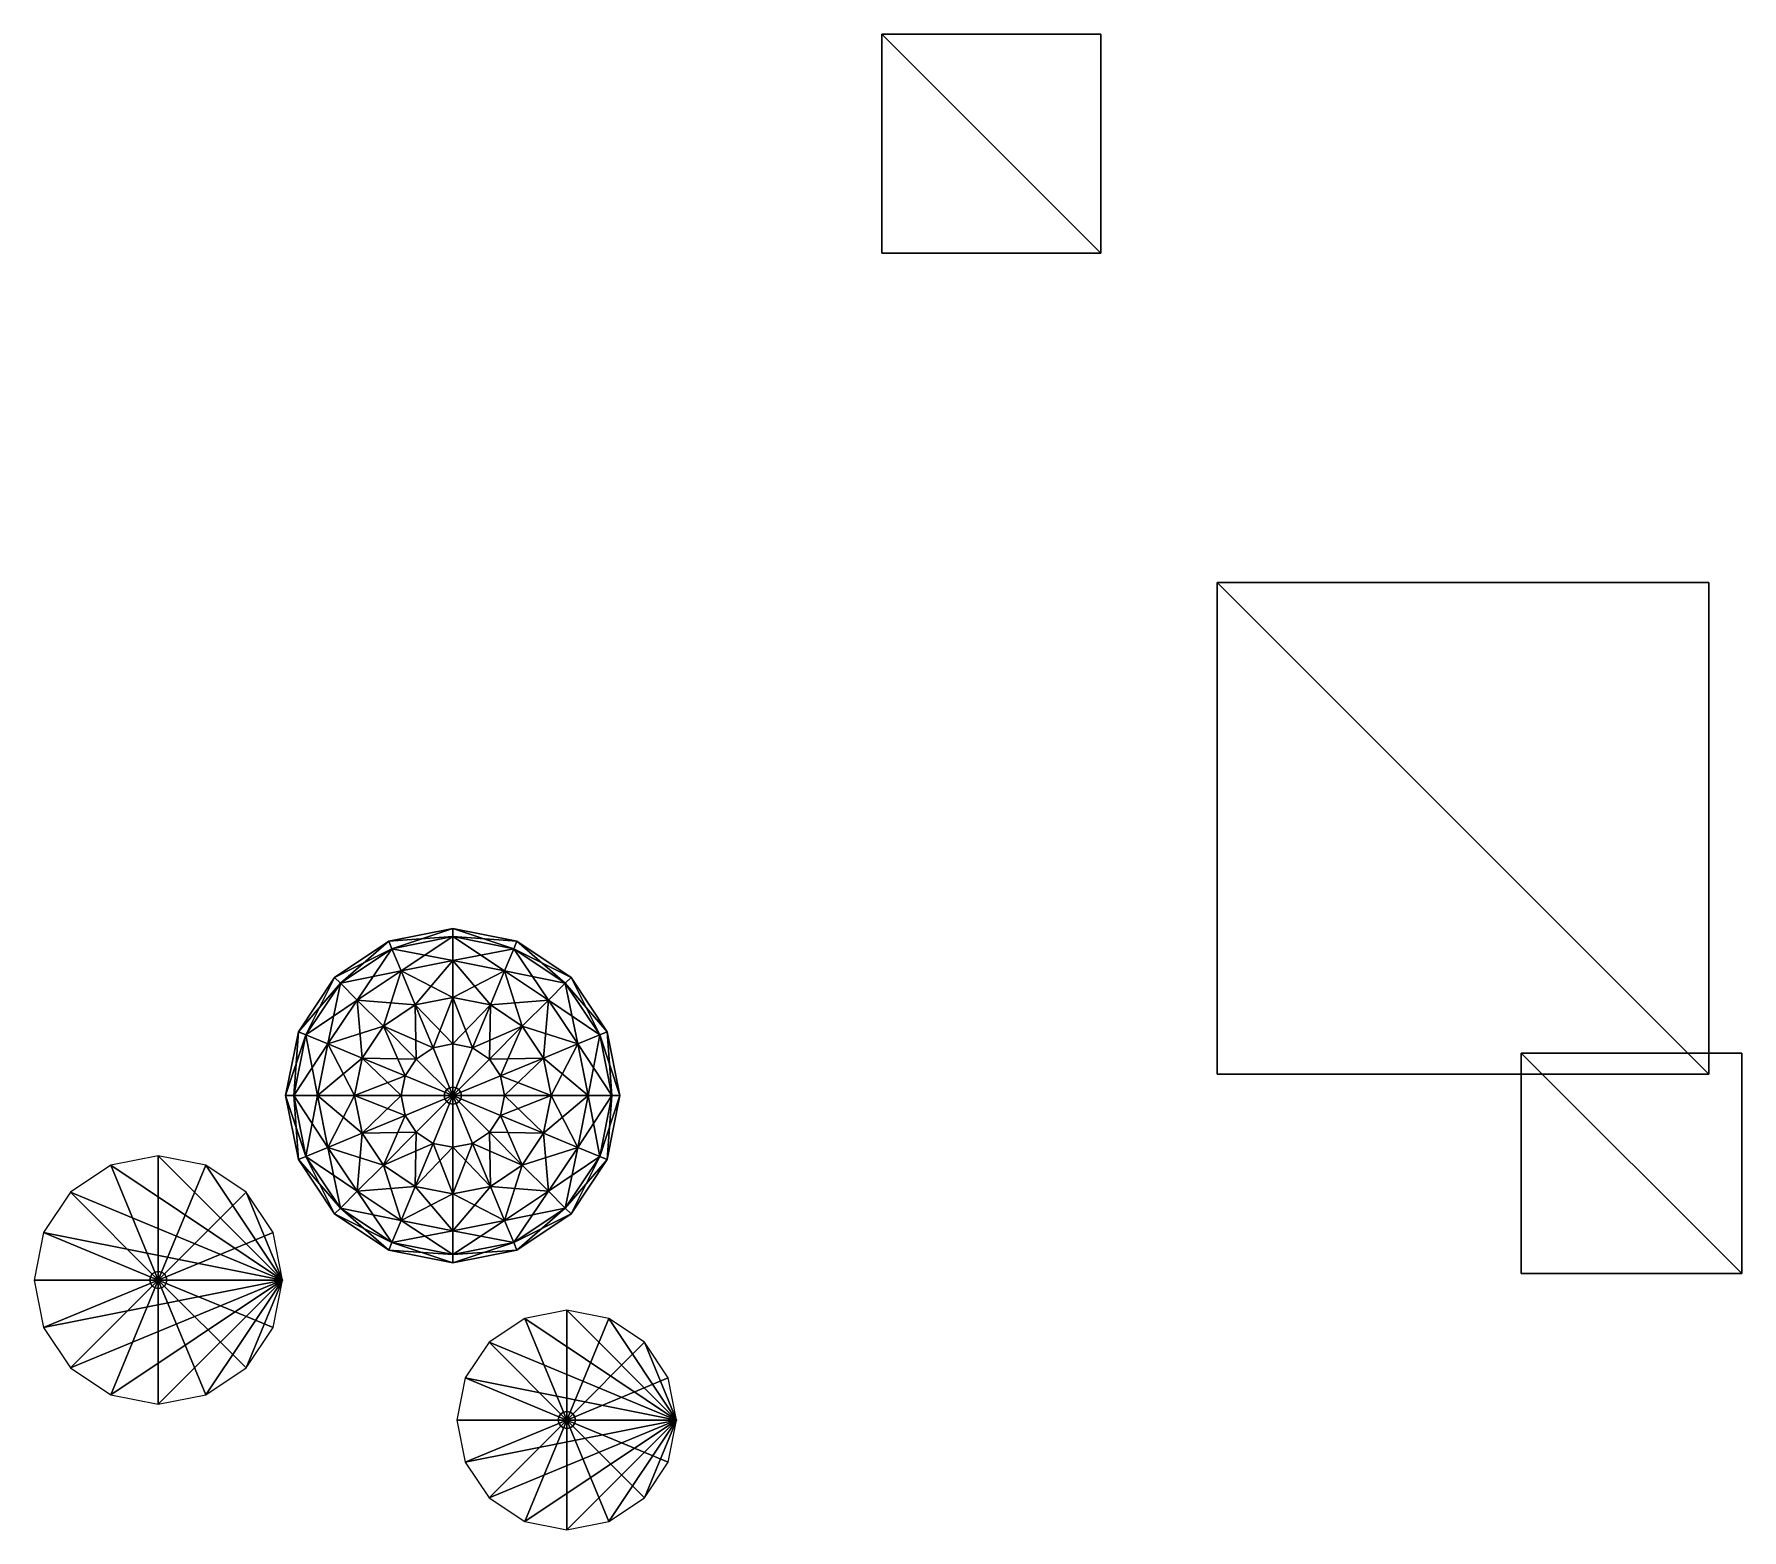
# Model space of a CAD drawing. Header units: metres. Extents: x -32.6 to 43.8, y -33.1 to 27.7.
# Drawn here: x 8 to 43.75, y -3.64 to 27.68 of the extents above; entities that cross this region are included whole.
import ezdxf

# ---------------------------------------------------------------- set-up
doc = ezdxf.new("R2010")
doc.units = ezdxf.units.M
for name, color, linetype in [('KMENY', 2, 'CONTINUOUS'), ('SOUSEDNI_ZASTAVBA', 5, 'CONTINUOUS'), ('STROMY_ZAMERENE', 4, 'CONTINUOUS')]:
    doc.layers.add(name, color=color, linetype=linetype)

msp = doc.modelspace()

# ---------------------------------------------------------------- linework, layer by layer
at = {"layer": 'KMENY'}
for points in [[(16.599, 5.5235), (16.5853, 5.4546), (16.5853, 5.4546, 6.14)], [(16.599, 5.5235), (16.5853, 5.4546, 6.14), (16.599, 5.5235, 6.14)], [(16.5853, 5.4546), (16.599, 5.3857), (16.599, 5.3857, 6.14)], [(16.5853, 5.4546), (16.599, 5.3857, 6.14), (16.5853, 5.4546, 6.14)], [(16.638, 5.5819), (16.599, 5.5235), (16.599, 5.5235, 6.14)], [(16.638, 5.5819), (16.599, 5.5235, 6.14), (16.638, 5.5819, 6.14)], [(16.599, 5.3857), (16.638, 5.3273), (16.638, 5.3273, 6.14)], [(16.599, 5.3857), (16.638, 5.3273, 6.14), (16.599, 5.3857, 6.14)], [(16.6964, 5.6209), (16.638, 5.5819), (16.638, 5.5819, 6.14)], [(16.6964, 5.6209), (16.638, 5.5819, 6.14), (16.6964, 5.6209, 6.14)], [(16.7653, 5.6346), (16.6964, 5.6209), (16.6964, 5.6209, 6.14)], [(16.7653, 5.6346), (16.6964, 5.6209, 6.14), (16.7653, 5.6346, 6.14)], [(16.8342, 5.6209), (16.7653, 5.6346), (16.7653, 5.6346, 6.14)], [(16.8342, 5.6209), (16.7653, 5.6346, 6.14), (16.8342, 5.6209, 6.14)], [(16.8926, 5.5819), (16.8342, 5.6209), (16.8342, 5.6209, 6.14)], [(16.8926, 5.5819), (16.8342, 5.6209, 6.14), (16.8926, 5.5819, 6.14)], [(16.9316, 5.5235), (16.8926, 5.5819), (16.8926, 5.5819, 6.14)], [(16.9316, 5.5235), (16.8926, 5.5819, 6.14), (16.9316, 5.5235, 6.14)], [(16.8926, 5.3273), (16.9316, 5.3857), (16.9316, 5.3857, 6.14)], [(16.8926, 5.3273), (16.9316, 5.3857, 6.14), (16.8926, 5.3273, 6.14)], [(16.9453, 5.4546), (16.9316, 5.5235), (16.9316, 5.5235, 6.14)], [(16.9453, 5.4546), (16.9316, 5.5235, 6.14), (16.9453, 5.4546, 6.14)], [(16.9316, 5.3857), (16.9453, 5.4546), (16.9453, 5.4546, 6.14)], [(16.9316, 5.3857), (16.9453, 5.4546, 6.14), (16.9316, 5.3857, 6.14)], [(16.638, 5.3273), (16.6964, 5.2883), (16.6964, 5.2883, 6.14)], [(16.638, 5.3273), (16.6964, 5.2883, 6.14), (16.638, 5.3273, 6.14)], [(16.6964, 5.2883), (16.7653, 5.2746), (16.7653, 5.2746, 6.14)], [(16.6964, 5.2883), (16.7653, 5.2746, 6.14), (16.6964, 5.2883, 6.14)], [(16.7653, 5.2746), (16.8342, 5.2883), (16.8342, 5.2883, 6.14)], [(16.7653, 5.2746), (16.8342, 5.2883, 6.14), (16.7653, 5.2746, 6.14)], [(16.8342, 5.2883), (16.8926, 5.3273), (16.8926, 5.3273, 6.14)], [(16.8342, 5.2883), (16.8926, 5.3273, 6.14), (16.8342, 5.2883, 6.14)], [(10.4329, 1.6622), (10.4192, 1.5933), (10.4192, 1.5933, 2.61)], [(10.4329, 1.6622), (10.4192, 1.5933, 2.61), (10.4329, 1.6622, 2.61)], [(10.4192, 1.5933), (10.4329, 1.5245), (10.4329, 1.5245, 2.61)], [(10.4192, 1.5933), (10.4329, 1.5245, 2.61), (10.4192, 1.5933, 2.61)], [(10.472, 1.7206), (10.4329, 1.6622), (10.4329, 1.6622, 2.61)], [(10.472, 1.7206), (10.4329, 1.6622, 2.61), (10.472, 1.7206, 2.61)], [(10.4329, 1.5245), (10.472, 1.4661), (10.472, 1.4661, 2.61)], [(10.4329, 1.5245), (10.472, 1.4661, 2.61), (10.4329, 1.5245, 2.61)], [(10.5304, 1.7596), (10.472, 1.7206), (10.472, 1.7206, 2.61)], [(10.5304, 1.7596), (10.472, 1.7206, 2.61), (10.5304, 1.7596, 2.61)], [(10.472, 1.4661), (10.5304, 1.427), (10.5304, 1.427, 2.61)], [(10.472, 1.4661), (10.5304, 1.427, 2.61), (10.472, 1.4661, 2.61)], [(10.5992, 1.7733), (10.5304, 1.7596), (10.5304, 1.7596, 2.61)], [(10.5992, 1.7733), (10.5304, 1.7596, 2.61), (10.5992, 1.7733, 2.61)], [(10.6681, 1.7596), (10.5992, 1.7733), (10.5992, 1.7733, 2.61)], [(10.6681, 1.7596), (10.5992, 1.7733, 2.61), (10.6681, 1.7596, 2.61)], [(10.7265, 1.7206), (10.6681, 1.7596), (10.6681, 1.7596, 2.61)], [(10.7265, 1.7206), (10.6681, 1.7596, 2.61), (10.7265, 1.7206, 2.61)], [(10.6681, 1.427), (10.7265, 1.4661), (10.7265, 1.4661, 2.61)], [(10.6681, 1.427), (10.7265, 1.4661, 2.61), (10.6681, 1.427, 2.61)], [(10.7655, 1.6622), (10.7265, 1.7206), (10.7265, 1.7206, 2.61)], [(10.7655, 1.6622), (10.7265, 1.7206, 2.61), (10.7655, 1.6622, 2.61)], [(10.7265, 1.4661), (10.7655, 1.5245), (10.7655, 1.5245, 2.61)], [(10.7265, 1.4661), (10.7655, 1.5245, 2.61), (10.7265, 1.4661, 2.61)], [(10.7792, 1.5933), (10.7655, 1.6622), (10.7655, 1.6622, 2.61)], [(10.7792, 1.5933), (10.7655, 1.6622, 2.61), (10.7792, 1.5933, 2.61)], [(10.7655, 1.5245), (10.7792, 1.5933), (10.7792, 1.5933, 2.61)], [(10.7655, 1.5245), (10.7792, 1.5933, 2.61), (10.7655, 1.5245, 2.61)], [(10.5304, 1.427), (10.5992, 1.4133), (10.5992, 1.4133, 2.61)], [(10.5304, 1.427), (10.5992, 1.4133, 2.61), (10.5304, 1.427, 2.61)], [(10.5992, 1.4133), (10.6681, 1.427), (10.6681, 1.427, 2.61)], [(10.5992, 1.4133), (10.6681, 1.427, 2.61), (10.5992, 1.4133, 2.61)], [(18.9846, -1.2685), (18.9709, -1.3374), (18.9709, -1.3374, 4.866)], [(18.9846, -1.2685), (18.9709, -1.3374, 4.866), (18.9846, -1.2685, 4.866)], [(18.9709, -1.3374), (18.9846, -1.4063), (18.9846, -1.4063, 4.866)], [(18.9709, -1.3374), (18.9846, -1.4063, 4.866), (18.9709, -1.3374, 4.866)], [(19.0236, -1.2101), (18.9846, -1.2685), (18.9846, -1.2685, 4.866)], [(19.0236, -1.2101), (18.9846, -1.2685, 4.866), (19.0236, -1.2101, 4.866)], [(18.9846, -1.4063), (19.0236, -1.4647), (19.0236, -1.4647, 4.866)], [(18.9846, -1.4063), (19.0236, -1.4647, 4.866), (18.9846, -1.4063, 4.866)], [(19.082, -1.1711), (19.0236, -1.2101), (19.0236, -1.2101, 4.866)], [(19.082, -1.1711), (19.0236, -1.2101, 4.866), (19.082, -1.1711, 4.866)], [(19.1509, -1.1574), (19.082, -1.1711), (19.082, -1.1711, 4.866)], [(19.1509, -1.1574), (19.082, -1.1711, 4.866), (19.1509, -1.1574, 4.866)], [(19.2198, -1.1711), (19.1509, -1.1574), (19.1509, -1.1574, 4.866)], [(19.2198, -1.1711), (19.1509, -1.1574, 4.866), (19.2198, -1.1711, 4.866)], [(19.2782, -1.2101), (19.2198, -1.1711), (19.2198, -1.1711, 4.866)], [(19.2782, -1.2101), (19.2198, -1.1711, 4.866), (19.2782, -1.2101, 4.866)], [(19.3172, -1.2685), (19.2782, -1.2101), (19.2782, -1.2101, 4.866)], [(19.3172, -1.2685), (19.2782, -1.2101, 4.866), (19.3172, -1.2685, 4.866)], [(19.2782, -1.4647), (19.3172, -1.4063), (19.3172, -1.4063, 4.866)], [(19.2782, -1.4647), (19.3172, -1.4063, 4.866), (19.2782, -1.4647, 4.866)], [(19.3309, -1.3374), (19.3172, -1.2685), (19.3172, -1.2685, 4.866)], [(19.3309, -1.3374), (19.3172, -1.2685, 4.866), (19.3309, -1.3374, 4.866)], [(19.3172, -1.4063), (19.3309, -1.3374), (19.3309, -1.3374, 4.866)], [(19.3172, -1.4063), (19.3309, -1.3374, 4.866), (19.3172, -1.4063, 4.866)], [(19.0236, -1.4647), (19.082, -1.5037), (19.082, -1.5037, 4.866)], [(19.0236, -1.4647), (19.082, -1.5037, 4.866), (19.0236, -1.4647, 4.866)], [(19.082, -1.5037), (19.1509, -1.5174), (19.1509, -1.5174, 4.866)], [(19.082, -1.5037), (19.1509, -1.5174, 4.866), (19.082, -1.5037, 4.866)], [(19.1509, -1.5174), (19.2198, -1.5037), (19.2198, -1.5037, 4.866)], [(19.1509, -1.5174), (19.2198, -1.5037, 4.866), (19.1509, -1.5174, 4.866)], [(19.2198, -1.5037), (19.2782, -1.4647), (19.2782, -1.4647, 4.866)], [(19.2198, -1.5037), (19.2782, -1.4647, 4.866), (19.2198, -1.5037, 4.866)]]:
    msp.add_3dface(points, dxfattribs=at)
at = {"layer": 'SOUSEDNI_ZASTAVBA'}
for points in [[(30.3309, 27.6811), (25.7474, 27.6811), (25.7474, 27.6811, 14.244)], [(30.3309, 27.6811), (25.7474, 27.6811, 14.244), (30.3309, 27.6811, 14.244)], [(25.7474, 27.6811), (25.7474, 23.0976), (25.7474, 23.0976, 14.244)], [(25.7474, 27.6811), (25.7474, 23.0976, 14.244), (25.7474, 27.6811, 14.244)], [(30.3309, 23.0976, 14.244), (30.3309, 27.6811, 14.244), (25.7474, 27.6811, 14.244)], [(30.3309, 23.0976, 14.244), (25.7474, 27.6811, 14.244), (25.7474, 23.0976, 14.244)], [(30.3309, 23.0976), (30.3309, 27.6811), (30.3309, 27.6811, 14.244)], [(30.3309, 23.0976), (30.3309, 27.6811, 14.244), (30.3309, 23.0976, 14.244)], [(25.7474, 23.0976), (30.3309, 23.0976), (30.3309, 23.0976, 14.244)], [(25.7474, 23.0976), (30.3309, 23.0976, 14.244), (25.7474, 23.0976, 14.244)], [(43.0629, 16.198), (32.7674, 16.198), (32.7674, 16.198, 10.934)], [(43.0629, 16.198), (32.7674, 16.198, 10.934), (43.0629, 16.198, 10.934)], [(32.7674, 16.198), (32.7674, 5.9026), (32.7674, 5.9026, 10.934)], [(32.7674, 16.198), (32.7674, 5.9026, 10.934), (32.7674, 16.198, 10.934)], [(43.0629, 5.9026, 10.934), (43.0629, 16.198, 10.934), (32.7674, 16.198, 10.934)], [(43.0629, 5.9026, 10.934), (32.7674, 16.198, 10.934), (32.7674, 5.9026, 10.934)], [(43.0629, 5.9026), (43.0629, 16.198), (43.0629, 16.198, 10.934)], [(43.0629, 5.9026), (43.0629, 16.198, 10.934), (43.0629, 5.9026, 10.934)], [(43.7547, 6.3456), (39.1366, 6.3456), (39.1366, 6.3456, 11.001)], [(43.7547, 6.3456), (39.1366, 6.3456, 11.001), (43.7547, 6.3456, 11.001)], [(39.1366, 6.3456), (39.1366, 1.7275), (39.1366, 1.7275, 11.001)], [(39.1366, 6.3456), (39.1366, 1.7275, 11.001), (39.1366, 6.3456, 11.001)], [(43.7547, 1.7275, 11.001), (43.7547, 6.3456, 11.001), (39.1366, 6.3456, 11.001)], [(43.7547, 1.7275, 11.001), (39.1366, 6.3456, 11.001), (39.1366, 1.7275, 11.001)], [(43.7547, 1.7275), (43.7547, 6.3456), (43.7547, 6.3456, 11.001)], [(43.7547, 1.7275), (43.7547, 6.3456, 11.001), (43.7547, 1.7275, 11.001)], [(32.7674, 5.9026), (43.0629, 5.9026), (43.0629, 5.9026, 10.934)], [(32.7674, 5.9026), (43.0629, 5.9026, 10.934), (32.7674, 5.9026, 10.934)], [(39.1366, 1.7275), (43.7547, 1.7275), (43.7547, 1.7275, 11.001)], [(39.1366, 1.7275), (43.7547, 1.7275, 11.001), (39.1366, 1.7275, 11.001)]]:
    msp.add_3dface(points, dxfattribs=at)
at = {"layer": 'STROMY_ZAMERENE'}
for points in [[(16.7653, 8.7833, 9.3216), (15.4259, 8.6882, 8.24), (16.7653, 8.9546, 8.24)], [(16.7653, 8.9546, 8.24), (15.4259, 8.6882, 8.24), (15.4915, 8.5299, 7.1584)], [(16.7653, 8.9546, 8.24), (15.4915, 8.5299, 7.1584), (16.7653, 8.7833, 7.1584)], [(18.0392, 8.5299, 9.3216), (16.7653, 8.7833, 9.3216), (16.7653, 8.9546, 8.24)], [(18.0392, 8.5299, 9.3216), (16.7653, 8.9546, 8.24), (18.1047, 8.6882, 8.24)], [(18.1047, 8.6882, 8.24), (16.7653, 8.9546, 8.24), (16.7653, 8.7833, 7.1584)], [(15.4915, 8.5299, 9.3216), (14.2904, 7.9295, 8.24), (15.4259, 8.6882, 8.24)], [(15.4259, 8.6882, 8.24), (14.2904, 7.9295, 8.24), (14.4116, 7.8083, 7.1584)], [(15.4259, 8.6882, 8.24), (14.4116, 7.8083, 7.1584), (15.4915, 8.5299, 7.1584)], [(16.7653, 8.7833, 9.3216), (15.4915, 8.5299, 9.3216), (15.4259, 8.6882, 8.24)], [(16.7653, 8.2862, 10.2972), (15.4915, 8.5299, 9.3216), (16.7653, 8.7833, 9.3216)], [(16.7653, 8.7833, 7.1584), (15.4915, 8.5299, 7.1584), (15.6817, 8.0706, 6.1828)], [(16.7653, 8.7833, 7.1584), (15.6817, 8.0706, 6.1828), (16.7653, 8.2862, 6.1828)], [(17.8489, 8.0706, 10.2972), (16.7653, 8.2862, 10.2972), (16.7653, 8.7833, 9.3216)], [(17.8489, 8.0706, 10.2972), (16.7653, 8.7833, 9.3216), (18.0392, 8.5299, 9.3216)], [(18.1047, 8.6882, 8.24), (16.7653, 8.7833, 7.1584), (18.0392, 8.5299, 7.1584)], [(18.0392, 8.5299, 7.1584), (16.7653, 8.7833, 7.1584), (16.7653, 8.2862, 6.1828)], [(19.1191, 7.8083, 9.3216), (18.0392, 8.5299, 9.3216), (18.1047, 8.6882, 8.24)], [(19.2402, 7.9295, 8.24), (18.1047, 8.6882, 8.24), (18.0392, 8.5299, 7.1584)], [(19.1191, 7.8083, 9.3216), (18.1047, 8.6882, 8.24), (19.2402, 7.9295, 8.24)], [(15.4915, 8.5299, 9.3216), (14.4116, 7.8083, 9.3216), (14.2904, 7.9295, 8.24)], [(15.6817, 8.0706, 10.2972), (14.4116, 7.8083, 9.3216), (15.4915, 8.5299, 9.3216)], [(15.4915, 8.5299, 7.1584), (14.4116, 7.8083, 7.1584), (14.7631, 7.4568, 6.1828)], [(15.4915, 8.5299, 7.1584), (14.7631, 7.4568, 6.1828), (15.6817, 8.0706, 6.1828)], [(16.7653, 8.2862, 10.2972), (15.6817, 8.0706, 10.2972), (15.4915, 8.5299, 9.3216)], [(16.7653, 7.5118, 11.0716), (15.6817, 8.0706, 10.2972), (16.7653, 8.2862, 10.2972)], [(16.7653, 8.2862, 6.1828), (15.6817, 8.0706, 6.1828), (15.978, 7.3552, 5.4084)], [(16.7653, 8.2862, 6.1828), (15.978, 7.3552, 5.4084), (16.7653, 7.5118, 5.4084)], [(18.0392, 8.5299, 7.1584), (16.7653, 8.2862, 6.1828), (17.8489, 8.0706, 6.1828)], [(17.5526, 7.3552, 11.0716), (16.7653, 7.5118, 11.0716), (16.7653, 8.2862, 10.2972)], [(17.5526, 7.3552, 11.0716), (16.7653, 8.2862, 10.2972), (17.8489, 8.0706, 10.2972)], [(17.8489, 8.0706, 6.1828), (16.7653, 8.2862, 6.1828), (16.7653, 7.5118, 5.4084)], [(18.7675, 7.4568, 10.2972), (17.8489, 8.0706, 10.2972), (18.0392, 8.5299, 9.3216)], [(19.1191, 7.8083, 7.1584), (18.0392, 8.5299, 7.1584), (17.8489, 8.0706, 6.1828)], [(18.7675, 7.4568, 10.2972), (18.0392, 8.5299, 9.3216), (19.1191, 7.8083, 9.3216)], [(19.2402, 7.9295, 8.24), (18.0392, 8.5299, 7.1584), (19.1191, 7.8083, 7.1584)], [(14.4116, 7.8083, 9.3216), (13.5317, 6.794, 8.24), (14.2904, 7.9295, 8.24)], [(14.2904, 7.9295, 8.24), (13.5317, 6.794, 8.24), (13.69, 6.7284, 7.1584)], [(14.2904, 7.9295, 8.24), (13.69, 6.7284, 7.1584), (14.4116, 7.8083, 7.1584)], [(15.6817, 8.0706, 10.2972), (14.7631, 7.4568, 10.2972), (14.4116, 7.8083, 9.3216)], [(15.978, 7.3552, 11.0716), (14.7631, 7.4568, 10.2972), (15.6817, 8.0706, 10.2972)], [(15.6817, 8.0706, 6.1828), (14.7631, 7.4568, 6.1828), (15.3106, 6.9093, 5.4084)], [(15.6817, 8.0706, 6.1828), (15.3106, 6.9093, 5.4084), (15.978, 7.3552, 5.4084)], [(16.7653, 7.5118, 11.0716), (15.978, 7.3552, 11.0716), (15.6817, 8.0706, 10.2972)], [(17.8489, 8.0706, 6.1828), (16.7653, 7.5118, 5.4084), (17.5526, 7.3552, 5.4084)], [(18.22, 6.9093, 11.0716), (17.5526, 7.3552, 11.0716), (17.8489, 8.0706, 10.2972)], [(18.7675, 7.4568, 6.1828), (17.8489, 8.0706, 6.1828), (17.5526, 7.3552, 5.4084)], [(18.22, 6.9093, 11.0716), (17.8489, 8.0706, 10.2972), (18.7675, 7.4568, 10.2972)], [(19.1191, 7.8083, 7.1584), (17.8489, 8.0706, 6.1828), (18.7675, 7.4568, 6.1828)], [(19.8406, 6.7284, 9.3216), (19.1191, 7.8083, 9.3216), (19.2402, 7.9295, 8.24)], [(19.9989, 6.794, 8.24), (19.2402, 7.9295, 8.24), (19.1191, 7.8083, 7.1584)], [(19.8406, 6.7284, 9.3216), (19.2402, 7.9295, 8.24), (19.9989, 6.794, 8.24)], [(14.4116, 7.8083, 9.3216), (13.69, 6.7284, 9.3216), (13.5317, 6.794, 8.24)], [(14.7631, 7.4568, 10.2972), (13.69, 6.7284, 9.3216), (14.4116, 7.8083, 9.3216)], [(14.4116, 7.8083, 7.1584), (13.69, 6.7284, 7.1584), (14.1493, 6.5382, 6.1828)], [(14.4116, 7.8083, 7.1584), (14.1493, 6.5382, 6.1828), (14.7631, 7.4568, 6.1828)], [(16.7653, 6.5362, 11.5687), (15.978, 7.3552, 11.0716), (16.7653, 7.5118, 11.0716)], [(16.7653, 7.5118, 5.4084), (15.978, 7.3552, 5.4084), (16.3514, 6.4538, 4.9113)], [(16.7653, 7.5118, 5.4084), (16.3514, 6.4538, 4.9113), (16.7653, 6.5362, 4.9113)], [(17.1792, 6.4538, 11.5687), (16.7653, 6.5362, 11.5687), (16.7653, 7.5118, 11.0716)], [(17.1792, 6.4538, 11.5687), (16.7653, 7.5118, 11.0716), (17.5526, 7.3552, 11.0716)], [(17.5526, 7.3552, 5.4084), (16.7653, 7.5118, 5.4084), (16.7653, 6.5362, 4.9113)], [(19.3813, 6.5382, 10.2972), (18.7675, 7.4568, 10.2972), (19.1191, 7.8083, 9.3216)], [(19.8406, 6.7284, 7.1584), (19.1191, 7.8083, 7.1584), (18.7675, 7.4568, 6.1828)], [(19.3813, 6.5382, 10.2972), (19.1191, 7.8083, 9.3216), (19.8406, 6.7284, 9.3216)], [(19.9989, 6.794, 8.24), (19.1191, 7.8083, 7.1584), (19.8406, 6.7284, 7.1584)], [(14.7631, 7.4568, 10.2972), (14.1493, 6.5382, 10.2972), (13.69, 6.7284, 9.3216)], [(15.3106, 6.9093, 11.0716), (14.1493, 6.5382, 10.2972), (14.7631, 7.4568, 10.2972)], [(14.7631, 7.4568, 6.1828), (14.1493, 6.5382, 6.1828), (14.8647, 6.2419, 5.4084)], [(15.978, 7.3552, 11.0716), (15.3106, 6.9093, 11.0716), (14.7631, 7.4568, 10.2972)], [(14.7631, 7.4568, 6.1828), (14.8647, 6.2419, 5.4084), (15.3106, 6.9093, 5.4084)], [(16.3514, 6.4538, 11.5687), (15.3106, 6.9093, 11.0716), (15.978, 7.3552, 11.0716)], [(15.978, 7.3552, 5.4084), (15.3106, 6.9093, 5.4084), (16.0005, 6.2194, 4.9113)], [(16.7653, 6.5362, 11.5687), (16.3514, 6.4538, 11.5687), (15.978, 7.3552, 11.0716)], [(15.978, 7.3552, 5.4084), (16.0005, 6.2194, 4.9113), (16.3514, 6.4538, 4.9113)], [(17.5526, 7.3552, 5.4084), (16.7653, 6.5362, 4.9113), (17.1792, 6.4538, 4.9113)], [(17.5301, 6.2194, 11.5687), (17.1792, 6.4538, 11.5687), (17.5526, 7.3552, 11.0716)], [(18.22, 6.9093, 5.4084), (17.5526, 7.3552, 5.4084), (17.1792, 6.4538, 4.9113)], [(17.5301, 6.2194, 11.5687), (17.5526, 7.3552, 11.0716), (18.22, 6.9093, 11.0716)], [(18.7675, 7.4568, 6.1828), (17.5526, 7.3552, 5.4084), (18.22, 6.9093, 5.4084)], [(18.666, 6.2419, 11.0716), (18.22, 6.9093, 11.0716), (18.7675, 7.4568, 10.2972)], [(19.3813, 6.5382, 6.1828), (18.7675, 7.4568, 6.1828), (18.22, 6.9093, 5.4084)], [(18.666, 6.2419, 11.0716), (18.7675, 7.4568, 10.2972), (19.3813, 6.5382, 10.2972)], [(19.8406, 6.7284, 7.1584), (18.7675, 7.4568, 6.1828), (19.3813, 6.5382, 6.1828)], [(13.69, 6.7284, 9.3216), (13.2653, 5.4546, 8.24), (13.5317, 6.794, 8.24)], [(13.5317, 6.794, 8.24), (13.2653, 5.4546, 8.24), (13.4366, 5.4546, 7.1584)], [(13.5317, 6.794, 8.24), (13.4366, 5.4546, 7.1584), (13.69, 6.7284, 7.1584)], [(15.3106, 6.9093, 11.0716), (14.8647, 6.2419, 11.0716), (14.1493, 6.5382, 10.2972)], [(16.0005, 6.2194, 11.5687), (14.8647, 6.2419, 11.0716), (15.3106, 6.9093, 11.0716)], [(15.3106, 6.9093, 5.4084), (14.8647, 6.2419, 5.4084), (15.7661, 5.8685, 4.9113)], [(16.3514, 6.4538, 11.5687), (16.0005, 6.2194, 11.5687), (15.3106, 6.9093, 11.0716)], [(15.3106, 6.9093, 5.4084), (15.7661, 5.8685, 4.9113), (16.0005, 6.2194, 4.9113)], [(18.22, 6.9093, 5.4084), (17.1792, 6.4538, 4.9113), (17.5301, 6.2194, 4.9113)], [(17.7646, 5.8685, 11.5687), (17.5301, 6.2194, 11.5687), (18.22, 6.9093, 11.0716)], [(18.666, 6.2419, 5.4084), (18.22, 6.9093, 5.4084), (17.5301, 6.2194, 4.9113)], [(17.7646, 5.8685, 11.5687), (18.22, 6.9093, 11.0716), (18.666, 6.2419, 11.0716)], [(19.3813, 6.5382, 6.1828), (18.22, 6.9093, 5.4084), (18.666, 6.2419, 5.4084)], [(20.094, 5.4546, 9.3216), (19.8406, 6.7284, 9.3216), (19.9989, 6.794, 8.24)], [(20.2653, 5.4546, 8.24), (19.9989, 6.794, 8.24), (19.8406, 6.7284, 7.1584)], [(20.094, 5.4546, 9.3216), (19.9989, 6.794, 8.24), (20.2653, 5.4546, 8.24)], [(13.69, 6.7284, 9.3216), (13.4366, 5.4546, 9.3216), (13.2653, 5.4546, 8.24)], [(14.1493, 6.5382, 10.2972), (13.4366, 5.4546, 9.3216), (13.69, 6.7284, 9.3216)], [(13.69, 6.7284, 7.1584), (13.4366, 5.4546, 7.1584), (13.9338, 5.4546, 6.1828)], [(14.1493, 6.5382, 10.2972), (13.9338, 5.4546, 10.2972), (13.4366, 5.4546, 9.3216)], [(13.69, 6.7284, 7.1584), (13.9338, 5.4546, 6.1828), (14.1493, 6.5382, 6.1828)], [(14.8647, 6.2419, 11.0716), (13.9338, 5.4546, 10.2972), (14.1493, 6.5382, 10.2972)], [(14.1493, 6.5382, 6.1828), (13.9338, 5.4546, 6.1828), (14.7081, 5.4546, 5.4084)], [(14.1493, 6.5382, 6.1828), (14.7081, 5.4546, 5.4084), (14.8647, 6.2419, 5.4084)], [(16.7653, 5.4546, 11.74), (16.0005, 6.2194, 11.5687), (16.3514, 6.4538, 11.5687)], [(16.3514, 6.4538, 4.9113), (16.0005, 6.2194, 4.9113), (16.7653, 5.4546, 4.74)], [(16.7653, 5.4546, 11.74), (16.3514, 6.4538, 11.5687), (16.7653, 6.5362, 11.5687)], [(16.7653, 6.5362, 4.9113), (16.3514, 6.4538, 4.9113), (16.7653, 5.4546, 4.74)], [(16.7653, 5.4546, 11.74), (16.7653, 6.5362, 11.5687), (17.1792, 6.4538, 11.5687)], [(17.1792, 6.4538, 4.9113), (16.7653, 6.5362, 4.9113), (16.7653, 5.4546, 4.74)], [(16.7653, 5.4546, 11.74), (17.1792, 6.4538, 11.5687), (17.5301, 6.2194, 11.5687)], [(17.5301, 6.2194, 4.9113), (17.1792, 6.4538, 4.9113), (16.7653, 5.4546, 4.74)], [(18.8226, 5.4546, 11.0716), (18.666, 6.2419, 11.0716), (19.3813, 6.5382, 10.2972)], [(19.5969, 5.4546, 6.1828), (19.3813, 6.5382, 6.1828), (18.666, 6.2419, 5.4084)], [(18.8226, 5.4546, 11.0716), (19.3813, 6.5382, 10.2972), (19.5969, 5.4546, 10.2972)], [(19.5969, 5.4546, 10.2972), (19.3813, 6.5382, 10.2972), (19.8406, 6.7284, 9.3216)], [(20.094, 5.4546, 7.1584), (19.8406, 6.7284, 7.1584), (19.3813, 6.5382, 6.1828)], [(20.094, 5.4546, 7.1584), (19.3813, 6.5382, 6.1828), (19.5969, 5.4546, 6.1828)], [(19.5969, 5.4546, 10.2972), (19.8406, 6.7284, 9.3216), (20.094, 5.4546, 9.3216)], [(20.2653, 5.4546, 8.24), (19.8406, 6.7284, 7.1584), (20.094, 5.4546, 7.1584)], [(14.8647, 6.2419, 11.0716), (14.7081, 5.4546, 11.0716), (13.9338, 5.4546, 10.2972)], [(15.7661, 5.8685, 11.5687), (14.7081, 5.4546, 11.0716), (14.8647, 6.2419, 11.0716)], [(14.8647, 6.2419, 5.4084), (14.7081, 5.4546, 5.4084), (15.6838, 5.4546, 4.9113)], [(16.0005, 6.2194, 11.5687), (15.7661, 5.8685, 11.5687), (14.8647, 6.2419, 11.0716)], [(14.8647, 6.2419, 5.4084), (15.6838, 5.4546, 4.9113), (15.7661, 5.8685, 4.9113)], [(16.7653, 5.4546, 11.74), (15.7661, 5.8685, 11.5687), (16.0005, 6.2194, 11.5687)], [(16.0005, 6.2194, 4.9113), (15.7661, 5.8685, 4.9113), (16.7653, 5.4546, 4.74)], [(16.7653, 5.4546, 11.74), (17.5301, 6.2194, 11.5687), (17.7646, 5.8685, 11.5687)], [(17.7646, 5.8685, 4.9113), (17.5301, 6.2194, 4.9113), (16.7653, 5.4546, 4.74)], [(18.666, 6.2419, 5.4084), (17.5301, 6.2194, 4.9113), (17.7646, 5.8685, 4.9113)], [(17.8469, 5.4546, 11.5687), (17.7646, 5.8685, 11.5687), (18.666, 6.2419, 11.0716)], [(18.8226, 5.4546, 5.4084), (18.666, 6.2419, 5.4084), (17.7646, 5.8685, 4.9113)], [(17.8469, 5.4546, 11.5687), (18.666, 6.2419, 11.0716), (18.8226, 5.4546, 11.0716)], [(19.5969, 5.4546, 6.1828), (18.666, 6.2419, 5.4084), (18.8226, 5.4546, 5.4084)], [(15.7661, 5.8685, 11.5687), (15.6838, 5.4546, 11.5687), (14.7081, 5.4546, 11.0716)], [(16.7653, 5.4546, 11.74), (15.6838, 5.4546, 11.5687), (15.7661, 5.8685, 11.5687)], [(15.7661, 5.8685, 4.9113), (15.6838, 5.4546, 4.9113), (16.7653, 5.4546, 4.74)], [(16.7653, 5.4546, 11.74), (17.7646, 5.8685, 11.5687), (17.8469, 5.4546, 11.5687)], [(17.8469, 5.4546, 4.9113), (17.7646, 5.8685, 4.9113), (16.7653, 5.4546, 4.74)], [(18.8226, 5.4546, 5.4084), (17.7646, 5.8685, 4.9113), (17.8469, 5.4546, 4.9113)], [(13.4366, 5.4546, 9.3216), (13.5317, 4.1152, 8.24), (13.2653, 5.4546, 8.24)], [(13.2653, 5.4546, 8.24), (13.5317, 4.1152, 8.24), (13.69, 4.1808, 7.1584)], [(13.2653, 5.4546, 8.24), (13.69, 4.1808, 7.1584), (13.4366, 5.4546, 7.1584)], [(13.9338, 5.4546, 10.2972), (13.69, 4.1808, 9.3216), (13.4366, 5.4546, 9.3216)], [(13.4366, 5.4546, 9.3216), (13.69, 4.1808, 9.3216), (13.5317, 4.1152, 8.24)], [(13.4366, 5.4546, 7.1584), (13.69, 4.1808, 7.1584), (14.1493, 4.371, 6.1828)], [(13.4366, 5.4546, 7.1584), (14.1493, 4.371, 6.1828), (13.9338, 5.4546, 6.1828)], [(13.9338, 5.4546, 10.2972), (14.1493, 4.371, 10.2972), (13.69, 4.1808, 9.3216)], [(14.7081, 5.4546, 11.0716), (14.1493, 4.371, 10.2972), (13.9338, 5.4546, 10.2972)], [(13.9338, 5.4546, 6.1828), (14.1493, 4.371, 6.1828), (14.8647, 4.6673, 5.4084)], [(13.9338, 5.4546, 6.1828), (14.8647, 4.6673, 5.4084), (14.7081, 5.4546, 5.4084)], [(14.7081, 5.4546, 11.0716), (14.8647, 4.6673, 11.0716), (14.1493, 4.371, 10.2972)], [(15.6838, 5.4546, 11.5687), (14.8647, 4.6673, 11.0716), (14.7081, 5.4546, 11.0716)], [(14.7081, 5.4546, 5.4084), (14.8647, 4.6673, 5.4084), (15.7661, 5.0407, 4.9113)], [(14.7081, 5.4546, 5.4084), (15.7661, 5.0407, 4.9113), (15.6838, 5.4546, 4.9113)], [(15.6838, 5.4546, 11.5687), (15.7661, 5.0407, 11.5687), (14.8647, 4.6673, 11.0716)], [(16.7653, 5.4546, 11.74), (15.7661, 5.0407, 11.5687), (15.6838, 5.4546, 11.5687)], [(15.6838, 5.4546, 4.9113), (15.7661, 5.0407, 4.9113), (16.7653, 5.4546, 4.74)], [(16.7653, 5.4546, 11.74), (16.0005, 4.6898, 11.5687), (15.7661, 5.0407, 11.5687)], [(15.7661, 5.0407, 4.9113), (16.0005, 4.6898, 4.9113), (16.7653, 5.4546, 4.74)], [(16.7653, 5.4546, 11.74), (16.3514, 4.4554, 11.5687), (16.0005, 4.6898, 11.5687)], [(16.0005, 4.6898, 4.9113), (16.3514, 4.4554, 4.9113), (16.7653, 5.4546, 4.74)], [(16.7653, 5.4546, 11.74), (16.7653, 4.373, 11.5687), (16.3514, 4.4554, 11.5687)], [(16.3514, 4.4554, 4.9113), (16.7653, 4.373, 4.9113), (16.7653, 5.4546, 4.74)], [(16.7653, 5.4546, 11.74), (17.1792, 4.4554, 11.5687), (16.7653, 4.373, 11.5687)], [(16.7653, 5.4546, 11.74), (17.5301, 4.6898, 11.5687), (17.1792, 4.4554, 11.5687)], [(16.7653, 5.4546, 11.74), (17.7646, 5.0407, 11.5687), (17.5301, 4.6898, 11.5687)], [(16.7653, 5.4546, 11.74), (17.8469, 5.4546, 11.5687), (17.7646, 5.0407, 11.5687)], [(16.7653, 4.373, 4.9113), (17.1792, 4.4554, 4.9113), (16.7653, 5.4546, 4.74)], [(17.1792, 4.4554, 4.9113), (17.5301, 4.6898, 4.9113), (16.7653, 5.4546, 4.74)], [(17.5301, 4.6898, 4.9113), (17.7646, 5.0407, 4.9113), (16.7653, 5.4546, 4.74)], [(17.7646, 5.0407, 4.9113), (17.8469, 5.4546, 4.9113), (16.7653, 5.4546, 4.74)], [(17.7646, 5.0407, 11.5687), (17.8469, 5.4546, 11.5687), (18.8226, 5.4546, 11.0716)], [(17.7646, 5.0407, 11.5687), (18.8226, 5.4546, 11.0716), (18.666, 4.6673, 11.0716)], [(18.666, 4.6673, 5.4084), (17.8469, 5.4546, 4.9113), (17.7646, 5.0407, 4.9113)], [(18.666, 4.6673, 5.4084), (18.8226, 5.4546, 5.4084), (17.8469, 5.4546, 4.9113)], [(18.666, 4.6673, 11.0716), (18.8226, 5.4546, 11.0716), (19.5969, 5.4546, 10.2972)], [(18.666, 4.6673, 11.0716), (19.5969, 5.4546, 10.2972), (19.3813, 4.371, 10.2972)], [(19.3813, 4.371, 6.1828), (18.8226, 5.4546, 5.4084), (18.666, 4.6673, 5.4084)], [(19.3813, 4.371, 6.1828), (19.5969, 5.4546, 6.1828), (18.8226, 5.4546, 5.4084)], [(19.3813, 4.371, 10.2972), (19.5969, 5.4546, 10.2972), (20.094, 5.4546, 9.3216)], [(19.3813, 4.371, 10.2972), (20.094, 5.4546, 9.3216), (19.8406, 4.1808, 9.3216)], [(19.8406, 4.1808, 7.1584), (19.5969, 5.4546, 6.1828), (19.3813, 4.371, 6.1828)], [(19.8406, 4.1808, 7.1584), (20.094, 5.4546, 7.1584), (19.5969, 5.4546, 6.1828)], [(19.8406, 4.1808, 9.3216), (20.094, 5.4546, 9.3216), (20.2653, 5.4546, 8.24)], [(19.8406, 4.1808, 9.3216), (20.2653, 5.4546, 8.24), (19.9989, 4.1152, 8.24)], [(19.9989, 4.1152, 8.24), (20.094, 5.4546, 7.1584), (19.8406, 4.1808, 7.1584)], [(19.9989, 4.1152, 8.24), (20.2653, 5.4546, 8.24), (20.094, 5.4546, 7.1584)], [(15.7661, 5.0407, 11.5687), (15.3106, 3.9999, 11.0716), (14.8647, 4.6673, 11.0716)], [(14.8647, 4.6673, 5.4084), (16.0005, 4.6898, 4.9113), (15.7661, 5.0407, 4.9113)], [(15.7661, 5.0407, 11.5687), (16.0005, 4.6898, 11.5687), (15.3106, 3.9999, 11.0716)], [(17.5301, 4.6898, 11.5687), (17.7646, 5.0407, 11.5687), (18.666, 4.6673, 11.0716)], [(18.22, 3.9999, 5.4084), (17.7646, 5.0407, 4.9113), (17.5301, 4.6898, 4.9113)], [(18.22, 3.9999, 5.4084), (18.666, 4.6673, 5.4084), (17.7646, 5.0407, 4.9113)], [(14.8647, 4.6673, 11.0716), (14.7631, 3.4524, 10.2972), (14.1493, 4.371, 10.2972)], [(14.1493, 4.371, 6.1828), (15.3106, 3.9999, 5.4084), (14.8647, 4.6673, 5.4084)], [(14.8647, 4.6673, 11.0716), (15.3106, 3.9999, 11.0716), (14.7631, 3.4524, 10.2972)], [(14.8647, 4.6673, 5.4084), (15.3106, 3.9999, 5.4084), (16.0005, 4.6898, 4.9113)], [(16.0005, 4.6898, 11.5687), (15.978, 3.5539, 11.0716), (15.3106, 3.9999, 11.0716)], [(15.3106, 3.9999, 5.4084), (16.3514, 4.4554, 4.9113), (16.0005, 4.6898, 4.9113)], [(16.0005, 4.6898, 11.5687), (16.3514, 4.4554, 11.5687), (15.978, 3.5539, 11.0716)], [(17.1792, 4.4554, 11.5687), (17.5301, 4.6898, 11.5687), (18.22, 3.9999, 11.0716)], [(17.5526, 3.5539, 5.4084), (17.5301, 4.6898, 4.9113), (17.1792, 4.4554, 4.9113)], [(17.5301, 4.6898, 11.5687), (18.666, 4.6673, 11.0716), (18.22, 3.9999, 11.0716)], [(17.5526, 3.5539, 5.4084), (18.22, 3.9999, 5.4084), (17.5301, 4.6898, 4.9113)], [(18.22, 3.9999, 11.0716), (18.666, 4.6673, 11.0716), (19.3813, 4.371, 10.2972)], [(18.7675, 3.4524, 6.1828), (18.666, 4.6673, 5.4084), (18.22, 3.9999, 5.4084)], [(18.7675, 3.4524, 6.1828), (19.3813, 4.371, 6.1828), (18.666, 4.6673, 5.4084)], [(14.1493, 4.371, 10.2972), (14.4116, 3.1008, 9.3216), (13.69, 4.1808, 9.3216)], [(13.69, 4.1808, 7.1584), (14.7631, 3.4524, 6.1828), (14.1493, 4.371, 6.1828)], [(14.1493, 4.371, 10.2972), (14.7631, 3.4524, 10.2972), (14.4116, 3.1008, 9.3216)], [(14.1493, 4.371, 6.1828), (14.7631, 3.4524, 6.1828), (15.3106, 3.9999, 5.4084)], [(15.3106, 3.9999, 5.4084), (15.978, 3.5539, 5.4084), (16.3514, 4.4554, 4.9113)], [(16.3514, 4.4554, 11.5687), (16.7653, 3.3973, 11.0716), (15.978, 3.5539, 11.0716)], [(15.978, 3.5539, 5.4084), (16.7653, 4.373, 4.9113), (16.3514, 4.4554, 4.9113)], [(15.978, 3.5539, 5.4084), (16.7653, 3.3973, 5.4084), (16.7653, 4.373, 4.9113)], [(16.3514, 4.4554, 11.5687), (16.7653, 4.373, 11.5687), (16.7653, 3.3973, 11.0716)], [(16.7653, 4.373, 11.5687), (17.1792, 4.4554, 11.5687), (17.5526, 3.5539, 11.0716)], [(16.7653, 3.3973, 5.4084), (17.5526, 3.5539, 5.4084), (17.1792, 4.4554, 4.9113)], [(16.7653, 3.3973, 5.4084), (17.1792, 4.4554, 4.9113), (16.7653, 4.373, 4.9113)], [(16.7653, 4.373, 11.5687), (17.5526, 3.5539, 11.0716), (16.7653, 3.3973, 11.0716)], [(17.1792, 4.4554, 11.5687), (18.22, 3.9999, 11.0716), (17.5526, 3.5539, 11.0716)], [(18.22, 3.9999, 11.0716), (19.3813, 4.371, 10.2972), (18.7675, 3.4524, 10.2972)], [(18.7675, 3.4524, 10.2972), (19.3813, 4.371, 10.2972), (19.8406, 4.1808, 9.3216)], [(19.1191, 3.1008, 7.1584), (19.3813, 4.371, 6.1828), (18.7675, 3.4524, 6.1828)], [(19.1191, 3.1008, 7.1584), (19.8406, 4.1808, 7.1584), (19.3813, 4.371, 6.1828)], [(9.6043, 3.9954, 2.61), (8.7608, 3.4318, 2.61), (10.5992, 1.5933, 8.7)], [(13.1992, 1.5933, 2.61), (9.6043, 3.9954, 2.61), (8.7608, 3.4318, 2.61)], [(10.5992, 4.1933, 2.61), (9.6043, 3.9954, 2.61), (10.5992, 1.5933, 8.7)], [(13.1992, 1.5933, 2.61), (10.5992, 4.1933, 2.61), (9.6043, 3.9954, 2.61)], [(11.5942, 3.9954, 2.61), (10.5992, 4.1933, 2.61), (10.5992, 1.5933, 8.7)], [(13.1992, 1.5933, 2.61), (11.5942, 3.9954, 2.61), (10.5992, 4.1933, 2.61)], [(12.4377, 3.4318, 2.61), (11.5942, 3.9954, 2.61), (10.5992, 1.5933, 8.7)], [(13.1992, 1.5933, 2.61), (12.4377, 3.4318, 2.61), (11.5942, 3.9954, 2.61)], [(13.69, 4.1808, 9.3216), (14.2904, 2.9797, 8.24), (13.5317, 4.1152, 8.24)], [(13.5317, 4.1152, 8.24), (14.4116, 3.1008, 7.1584), (13.69, 4.1808, 7.1584)], [(13.5317, 4.1152, 8.24), (14.2904, 2.9797, 8.24), (14.4116, 3.1008, 7.1584)], [(13.69, 4.1808, 9.3216), (14.4116, 3.1008, 9.3216), (14.2904, 2.9797, 8.24)], [(13.69, 4.1808, 7.1584), (14.4116, 3.1008, 7.1584), (14.7631, 3.4524, 6.1828)], [(15.3106, 3.9999, 11.0716), (15.6817, 2.8386, 10.2972), (14.7631, 3.4524, 10.2972)], [(14.7631, 3.4524, 6.1828), (15.978, 3.5539, 5.4084), (15.3106, 3.9999, 5.4084)], [(15.3106, 3.9999, 11.0716), (15.978, 3.5539, 11.0716), (15.6817, 2.8386, 10.2972)], [(17.5526, 3.5539, 11.0716), (18.22, 3.9999, 11.0716), (18.7675, 3.4524, 10.2972)], [(17.8489, 2.8386, 6.1828), (18.22, 3.9999, 5.4084), (17.5526, 3.5539, 5.4084)], [(17.8489, 2.8386, 6.1828), (18.7675, 3.4524, 6.1828), (18.22, 3.9999, 5.4084)], [(18.7675, 3.4524, 10.2972), (19.8406, 4.1808, 9.3216), (19.1191, 3.1008, 9.3216)], [(19.1191, 3.1008, 9.3216), (19.8406, 4.1808, 9.3216), (19.9989, 4.1152, 8.24)], [(19.2402, 2.9797, 8.24), (19.8406, 4.1808, 7.1584), (19.1191, 3.1008, 7.1584)], [(19.1191, 3.1008, 9.3216), (19.9989, 4.1152, 8.24), (19.2402, 2.9797, 8.24)], [(19.2402, 2.9797, 8.24), (19.9989, 4.1152, 8.24), (19.8406, 4.1808, 7.1584)], [(8.7608, 3.4318, 2.61), (8.1971, 2.5883, 2.61), (10.5992, 1.5933, 8.7)], [(13.1992, 1.5933, 2.61), (8.7608, 3.4318, 2.61), (8.1971, 2.5883, 2.61)], [(13.0013, 2.5883, 2.61), (12.4377, 3.4318, 2.61), (10.5992, 1.5933, 8.7)], [(13.1992, 1.5933, 2.61), (13.0013, 2.5883, 2.61), (12.4377, 3.4318, 2.61)], [(14.7631, 3.4524, 10.2972), (15.4915, 2.3793, 9.3216), (14.4116, 3.1008, 9.3216)], [(14.4116, 3.1008, 7.1584), (15.6817, 2.8386, 6.1828), (14.7631, 3.4524, 6.1828)], [(14.7631, 3.4524, 6.1828), (15.6817, 2.8386, 6.1828), (15.978, 3.5539, 5.4084)], [(14.7631, 3.4524, 10.2972), (15.6817, 2.8386, 10.2972), (15.4915, 2.3793, 9.3216)], [(15.978, 3.5539, 11.0716), (16.7653, 2.623, 10.2972), (15.6817, 2.8386, 10.2972)], [(15.6817, 2.8386, 6.1828), (16.7653, 3.3973, 5.4084), (15.978, 3.5539, 5.4084)], [(15.6817, 2.8386, 6.1828), (16.7653, 2.623, 6.1828), (16.7653, 3.3973, 5.4084)], [(15.978, 3.5539, 11.0716), (16.7653, 3.3973, 11.0716), (16.7653, 2.623, 10.2972)], [(16.7653, 3.3973, 11.0716), (17.5526, 3.5539, 11.0716), (17.8489, 2.8386, 10.2972)], [(16.7653, 2.623, 6.1828), (17.8489, 2.8386, 6.1828), (17.5526, 3.5539, 5.4084)], [(16.7653, 2.623, 6.1828), (17.5526, 3.5539, 5.4084), (16.7653, 3.3973, 5.4084)], [(16.7653, 3.3973, 11.0716), (17.8489, 2.8386, 10.2972), (16.7653, 2.623, 10.2972)], [(17.5526, 3.5539, 11.0716), (18.7675, 3.4524, 10.2972), (17.8489, 2.8386, 10.2972)], [(17.8489, 2.8386, 10.2972), (18.7675, 3.4524, 10.2972), (19.1191, 3.1008, 9.3216)], [(18.0392, 2.3793, 7.1584), (18.7675, 3.4524, 6.1828), (17.8489, 2.8386, 6.1828)], [(18.0392, 2.3793, 7.1584), (19.1191, 3.1008, 7.1584), (18.7675, 3.4524, 6.1828)], [(14.4116, 3.1008, 9.3216), (15.4259, 2.221, 8.24), (14.2904, 2.9797, 8.24)], [(14.2904, 2.9797, 8.24), (15.4915, 2.3793, 7.1584), (14.4116, 3.1008, 7.1584)], [(14.2904, 2.9797, 8.24), (15.4259, 2.221, 8.24), (15.4915, 2.3793, 7.1584)], [(14.4116, 3.1008, 9.3216), (15.4915, 2.3793, 9.3216), (15.4259, 2.221, 8.24)], [(14.4116, 3.1008, 7.1584), (15.4915, 2.3793, 7.1584), (15.6817, 2.8386, 6.1828)], [(17.8489, 2.8386, 10.2972), (19.1191, 3.1008, 9.3216), (18.0392, 2.3793, 9.3216)], [(18.0392, 2.3793, 9.3216), (19.1191, 3.1008, 9.3216), (19.2402, 2.9797, 8.24)], [(18.1047, 2.221, 8.24), (19.1191, 3.1008, 7.1584), (18.0392, 2.3793, 7.1584)], [(18.0392, 2.3793, 9.3216), (19.2402, 2.9797, 8.24), (18.1047, 2.221, 8.24)], [(18.1047, 2.221, 8.24), (19.2402, 2.9797, 8.24), (19.1191, 3.1008, 7.1584)], [(8.1971, 2.5883, 2.61), (7.9992, 1.5933, 2.61), (10.5992, 1.5933, 8.7)], [(13.1992, 1.5933, 2.61), (8.1971, 2.5883, 2.61), (7.9992, 1.5933, 2.61)], [(13.1992, 1.5933, 2.61), (13.0013, 2.5883, 2.61), (10.5992, 1.5933, 8.7)], [(15.6817, 2.8386, 10.2972), (16.7653, 2.1259, 9.3216), (15.4915, 2.3793, 9.3216)], [(15.4915, 2.3793, 7.1584), (16.7653, 2.623, 6.1828), (15.6817, 2.8386, 6.1828)], [(15.4915, 2.3793, 7.1584), (16.7653, 2.1259, 7.1584), (16.7653, 2.623, 6.1828)], [(15.6817, 2.8386, 10.2972), (16.7653, 2.623, 10.2972), (16.7653, 2.1259, 9.3216)], [(16.7653, 2.623, 10.2972), (17.8489, 2.8386, 10.2972), (18.0392, 2.3793, 9.3216)], [(16.7653, 2.1259, 7.1584), (18.0392, 2.3793, 7.1584), (17.8489, 2.8386, 6.1828)], [(16.7653, 2.1259, 7.1584), (17.8489, 2.8386, 6.1828), (16.7653, 2.623, 6.1828)], [(16.7653, 2.623, 10.2972), (18.0392, 2.3793, 9.3216), (16.7653, 2.1259, 9.3216)], [(15.4915, 2.3793, 9.3216), (16.7653, 1.9546, 8.24), (15.4259, 2.221, 8.24)], [(15.4259, 2.221, 8.24), (16.7653, 2.1259, 7.1584), (15.4915, 2.3793, 7.1584)], [(15.4259, 2.221, 8.24), (16.7653, 1.9546, 8.24), (16.7653, 2.1259, 7.1584)], [(15.4915, 2.3793, 9.3216), (16.7653, 2.1259, 9.3216), (16.7653, 1.9546, 8.24)], [(16.7653, 2.1259, 9.3216), (18.0392, 2.3793, 9.3216), (18.1047, 2.221, 8.24)], [(16.7653, 1.9546, 8.24), (18.1047, 2.221, 8.24), (18.0392, 2.3793, 7.1584)], [(16.7653, 1.9546, 8.24), (18.0392, 2.3793, 7.1584), (16.7653, 2.1259, 7.1584)], [(16.7653, 2.1259, 9.3216), (18.1047, 2.221, 8.24), (16.7653, 1.9546, 8.24)], [(7.9992, 1.5933, 2.61), (8.1971, 0.5984, 2.61), (10.5992, 1.5933, 8.7)], [(13.1992, 1.5933, 2.61), (7.9992, 1.5933, 2.61), (8.1971, 0.5984, 2.61)], [(8.1971, 0.5984, 2.61), (8.7608, -0.2451, 2.61), (10.5992, 1.5933, 8.7)], [(13.1992, 1.5933, 2.61), (8.1971, 0.5984, 2.61), (8.7608, -0.2451, 2.61)], [(8.7608, -0.2451, 2.61), (9.6043, -0.8088, 2.61), (10.5992, 1.5933, 8.7)], [(13.1992, 1.5933, 2.61), (8.7608, -0.2451, 2.61), (9.6043, -0.8088, 2.61)], [(9.6043, -0.8088, 2.61), (10.5992, -1.0067, 2.61), (10.5992, 1.5933, 8.7)], [(13.1992, 1.5933, 2.61), (9.6043, -0.8088, 2.61), (10.5992, -1.0067, 2.61)], [(10.5992, -1.0067, 2.61), (11.5942, -0.8088, 2.61), (10.5992, 1.5933, 8.7)], [(11.5942, -0.8088, 2.61), (12.4377, -0.2451, 2.61), (10.5992, 1.5933, 8.7)], [(12.4377, -0.2451, 2.61), (13.0013, 0.5984, 2.61), (10.5992, 1.5933, 8.7)], [(13.0013, 0.5984, 2.61), (13.1992, 1.5933, 2.61), (10.5992, 1.5933, 8.7)], [(13.1992, 1.5933, 2.61), (10.5992, -1.0067, 2.61), (11.5942, -0.8088, 2.61)], [(13.1992, 1.5933, 2.61), (11.5942, -0.8088, 2.61), (12.4377, -0.2451, 2.61)], [(13.1992, 1.5933, 2.61), (12.4377, -0.2451, 2.61), (13.0013, 0.5984, 2.61)], [(18.2708, 0.7875, 4.866), (17.5246, 0.289, 4.866), (19.1509, -1.3374, 16.22)], [(21.4509, -1.3374, 4.866), (18.2708, 0.7875, 4.866), (17.5246, 0.289, 4.866)], [(19.1509, 0.9626, 4.866), (18.2708, 0.7875, 4.866), (19.1509, -1.3374, 16.22)], [(21.4509, -1.3374, 4.866), (19.1509, 0.9626, 4.866), (18.2708, 0.7875, 4.866)], [(20.0311, 0.7875, 4.866), (19.1509, 0.9626, 4.866), (19.1509, -1.3374, 16.22)], [(21.4509, -1.3374, 4.866), (20.0311, 0.7875, 4.866), (19.1509, 0.9626, 4.866)], [(20.7773, 0.289, 4.866), (20.0311, 0.7875, 4.866), (19.1509, -1.3374, 16.22)], [(21.4509, -1.3374, 4.866), (20.7773, 0.289, 4.866), (20.0311, 0.7875, 4.866)], [(17.5246, 0.289, 4.866), (17.026, -0.4572, 4.866), (19.1509, -1.3374, 16.22)], [(21.4509, -1.3374, 4.866), (17.5246, 0.289, 4.866), (17.026, -0.4572, 4.866)], [(21.2758, -0.4572, 4.866), (20.7773, 0.289, 4.866), (19.1509, -1.3374, 16.22)], [(21.4509, -1.3374, 4.866), (21.2758, -0.4572, 4.866), (20.7773, 0.289, 4.866)], [(17.026, -0.4572, 4.866), (16.8509, -1.3374, 4.866), (19.1509, -1.3374, 16.22)], [(21.4509, -1.3374, 4.866), (17.026, -0.4572, 4.866), (16.8509, -1.3374, 4.866)], [(21.4509, -1.3374, 4.866), (21.2758, -0.4572, 4.866), (19.1509, -1.3374, 16.22)], [(16.8509, -1.3374, 4.866), (17.026, -2.2176, 4.866), (19.1509, -1.3374, 16.22)], [(21.4509, -1.3374, 4.866), (16.8509, -1.3374, 4.866), (17.026, -2.2176, 4.866)], [(17.026, -2.2176, 4.866), (17.5246, -2.9637, 4.866), (19.1509, -1.3374, 16.22)], [(21.4509, -1.3374, 4.866), (17.026, -2.2176, 4.866), (17.5246, -2.9637, 4.866)], [(17.5246, -2.9637, 4.866), (18.2708, -3.4623, 4.866), (19.1509, -1.3374, 16.22)], [(21.4509, -1.3374, 4.866), (17.5246, -2.9637, 4.866), (18.2708, -3.4623, 4.866)], [(18.2708, -3.4623, 4.866), (19.1509, -3.6374, 4.866), (19.1509, -1.3374, 16.22)], [(21.4509, -1.3374, 4.866), (18.2708, -3.4623, 4.866), (19.1509, -3.6374, 4.866)], [(19.1509, -3.6374, 4.866), (20.0311, -3.4623, 4.866), (19.1509, -1.3374, 16.22)], [(20.0311, -3.4623, 4.866), (20.7773, -2.9637, 4.866), (19.1509, -1.3374, 16.22)], [(20.7773, -2.9637, 4.866), (21.2758, -2.2176, 4.866), (19.1509, -1.3374, 16.22)], [(21.2758, -2.2176, 4.866), (21.4509, -1.3374, 4.866), (19.1509, -1.3374, 16.22)], [(21.4509, -1.3374, 4.866), (19.1509, -3.6374, 4.866), (20.0311, -3.4623, 4.866)], [(21.4509, -1.3374, 4.866), (20.0311, -3.4623, 4.866), (20.7773, -2.9637, 4.866)], [(21.4509, -1.3374, 4.866), (20.7773, -2.9637, 4.866), (21.2758, -2.2176, 4.866)]]:
    msp.add_3dface(points, dxfattribs=at)

doc.saveas('drawing.dxf')
